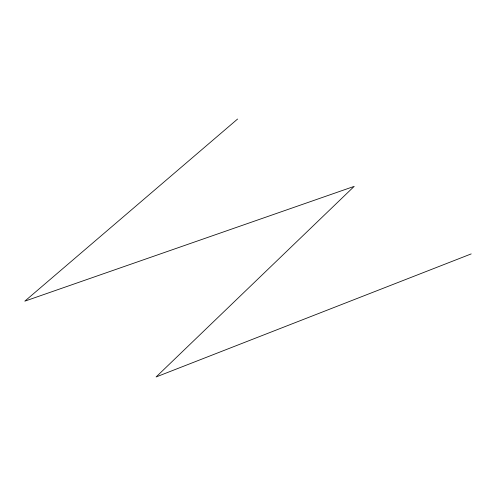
<?xml version="1.0" encoding="UTF-8"?>
<svg xmlns="http://www.w3.org/2000/svg" width="496" height="496" viewBox="0 0 496 496"><rect width="100%" height="100%" fill="white"/><g stroke="black" fill="none" stroke-linecap="round" stroke-linejoin="round"><path stroke-width="0.74" d="M237.59 119.034L24.8 301.165L354.212 186.36L156.091 376.966L471.2 253.909"/></g></svg>
